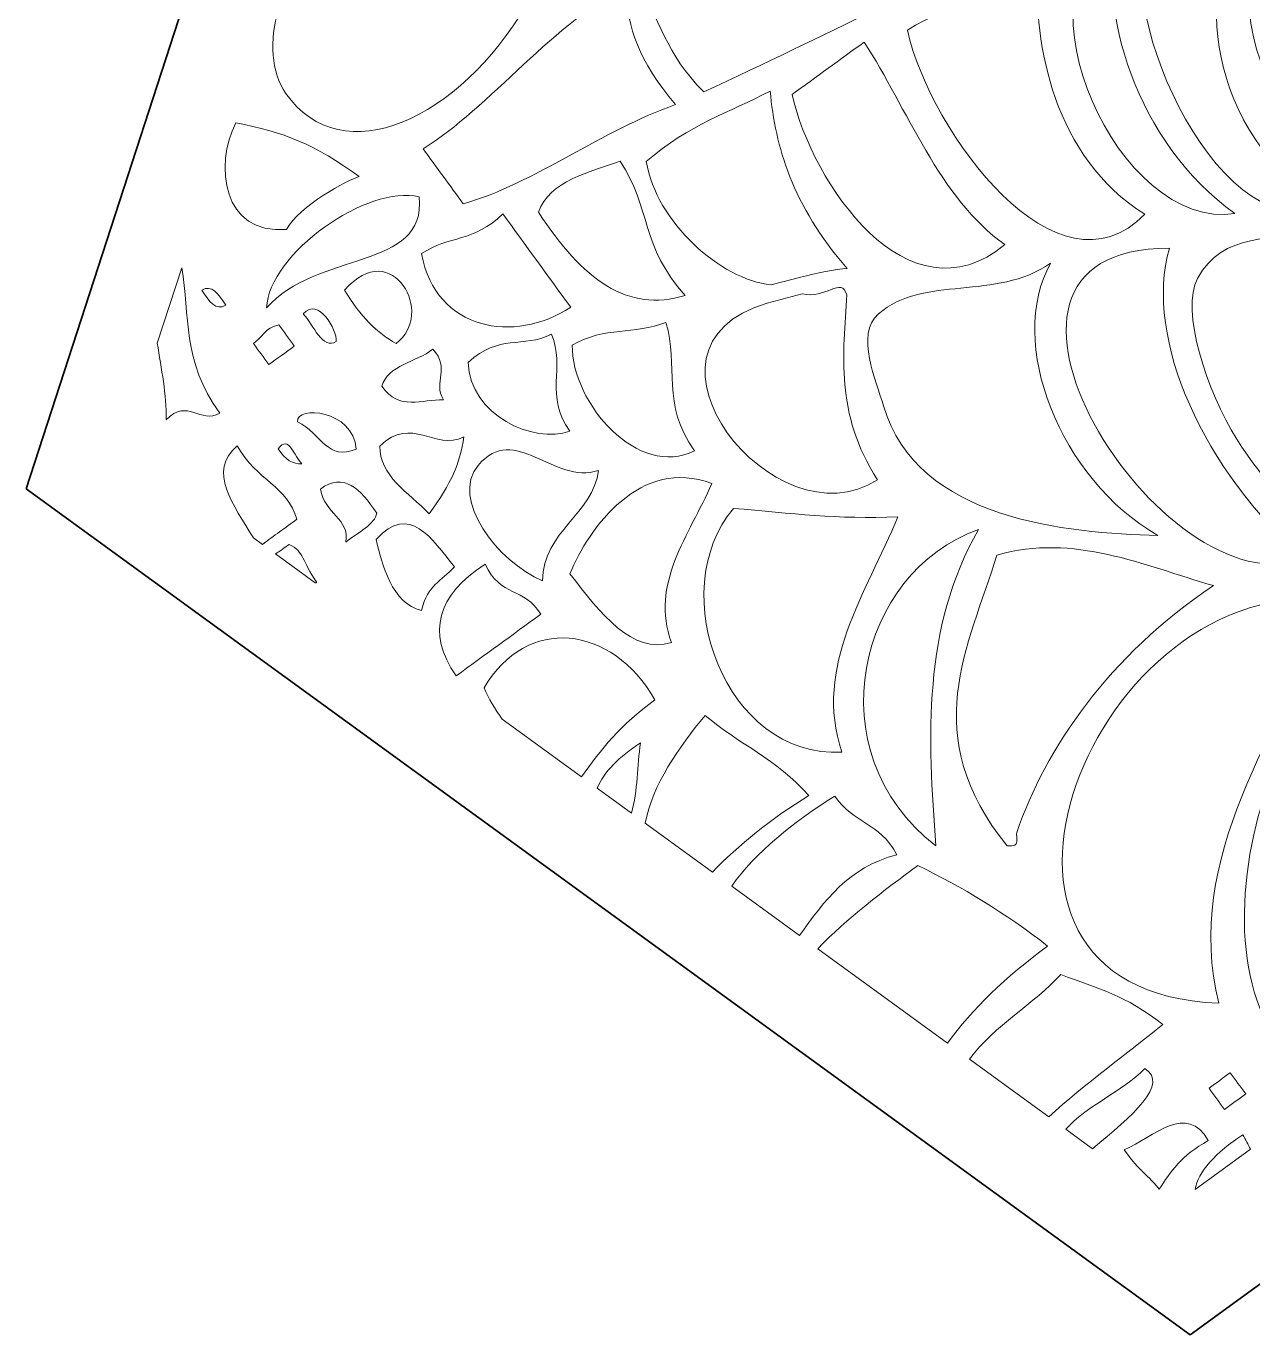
# Model space of a CAD drawing. Header units: millimetres. Extents: x -210 to 134, y -139 to 86.
# Drawn here: x 45.76 to 71.32, y -35.07 to -7.81 of the extents above; entities that cross this region are included whole.
import ezdxf

# ---------------------------------------------------------------- set-up
doc = ezdxf.new("R2010")
doc.units = ezdxf.units.MM
doc.header["$MEASUREMENT"] = 0
doc.layers.add('Side 2 Detail', color=7, linetype='Continuous')
doc.layers.add('Side 2 Outline', color=7, linetype='Continuous')

msp = doc.modelspace()

# ---------------------------------------------------------------- linework, layer by layer
at = {"layer": 'Side 2 Detail', "color": 250, "lineweight": 9}
for points, knots in [([(58.4334, -6.7567), (58.9967, -7.7152), (59.0618, -8.3656), (59.8811, -9.178), (59.8811, -9.178), (62.4711, -7.9708), (64.4234, -6.9545), (67.0062, -5.7949), (67.0062, -5.7949), (65.6788, -4.9067), (64.5357, -4.0019), (64.0989, -2.0998), (64.0989, -2.0998), (62.2313, -3.9192), (60.2473, -5.254), (58.4334, -6.7567)], [0, 0, 0, 0, 0.2, 0.2, 0.2, 0.2, 0.4, 0.4, 0.4, 0.4, 0.6, 0.6, 0.6, 0.6, 1, 1, 1, 1]), ([(73.3521, -4.1445), (68.4266, -6.1022), (73.1209, -13.9597), (76.9081, -10.6214), (76.9081, -10.6214), (74.1717, -9.7071), (72.5662, -6.3923), (73.3521, -4.1445)], [0, 0, 0, 0, 0.3333333, 0.3333333, 0.3333333, 0.3333333, 1, 1, 1, 1]), ([(71.0339, -5.2092), (70.2973, -5.46), (69.6262, -5.3325), (69.2407, -5.8307), (69.2407, -5.8307), (68.2661, -7.0895), (70.4789, -12.4026), (72.7619, -11.6074), (72.7619, -11.6074), (70.0538, -9.5851), (70.3314, -6.7912), (71.0339, -5.2092)], [0, 0, 0, 0, 0.25, 0.25, 0.25, 0.25, 0.5, 0.5, 0.5, 0.5, 1, 1, 1, 1]), ([(70.9467, -11.7108), (68.8907, -10.248), (68.0359, -7.4044), (68.5234, -5.7735), (68.5234, -5.7735), (66.2145, -7.0461), (68.5472, -12.1042), (70.9467, -11.7108)], [0, 0, 0, 0, 0.3333333, 0.3333333, 0.3333333, 0.3333333, 1, 1, 1, 1]), ([(51.1619, -9.2034), (52.3497, -10.8922), (54.7906, -9.7374), (56.1793, -7.3727), (56.1793, -7.3727), (54.6931, -8.2326), (52.7163, -6.3399), (51.7496, -6.4805), (51.7496, -6.4805), (51.4426, -6.5252), (51.2707, -6.8794), (51.1288, -7.1736), (51.1288, -7.1736), (51.093, -7.2762), (51.054, -7.3769), (51.0113, -7.4768), (51.0113, -7.4768), (50.8212, -8.0824), (50.8684, -8.7852), (51.1619, -9.2034)], [0, 0, 0, 0, 0.1666667, 0.1666667, 0.1666667, 0.1666667, 0.3333333, 0.3333333, 0.3333333, 0.3333333, 0.5, 0.5, 0.5, 0.5, 0.6666667, 0.6666667, 0.6666667, 0.6666667, 1, 1, 1, 1]), ([(64.1206, -7.8916), (64.6146, -10.0599), (67.2632, -13.6042), (69.0671, -11.7259), (69.0671, -11.7259), (67.1719, -10.5457), (66.7502, -8.1796), (66.8288, -6.5997), (66.8288, -6.5997), (65.919, -7.0688), (65.0432, -7.3341), (64.1206, -7.8916)], [0, 0, 0, 0, 0.25, 0.25, 0.25, 0.25, 0.5, 0.5, 0.5, 0.5, 1, 1, 1, 1]), ([(58.2322, -7.0378), (56.8849, -7.5953), (55.359, -9.559), (54.0296, -10.361), (54.0296, -10.361), (54.3076, -10.7441), (54.586, -11.1272), (54.864, -11.5103), (54.864, -11.5103), (56.3664, -11.0797), (57.773, -9.9648), (59.2892, -9.4439), (59.2892, -9.4439), (58.5037, -8.511), (58.3132, -7.8585), (58.2322, -7.0378)], [0, 0, 0, 0, 0.2, 0.2, 0.2, 0.2, 0.4, 0.4, 0.4, 0.4, 0.6, 0.6, 0.6, 0.6, 1, 1, 1, 1]), ([(61.7177, -9.2324), (62.1338, -11.0831), (64.1344, -14.0204), (66.1508, -12.3591), (66.1508, -12.3591), (64.7865, -11.3945), (64.1161, -9.5162), (63.2204, -8.141), (63.2204, -8.141), (62.7198, -8.5041), (62.2189, -8.8686), (61.7177, -9.2324)], [0, 0, 0, 0, 0.25, 0.25, 0.25, 0.25, 0.5, 0.5, 0.5, 0.5, 1, 1, 1, 1]), ([(62.8648, -12.8559), (61.7132, -11.5261), (61.3735, -10.3252), (61.2605, -9.1593), (61.2605, -9.1593), (60.4057, -9.6148), (59.5875, -9.8401), (58.6804, -10.6283), (58.6804, -10.6283), (58.8889, -11.8954), (60.2262, -13.0833), (61.2791, -13.1977), (61.2791, -13.1977), (61.2791, -13.1977), (62.385, -12.8863), (62.8648, -12.8559)], [0, 0, 0, 0, 0.2, 0.2, 0.2, 0.2, 0.4, 0.4, 0.4, 0.4, 0.6, 0.6, 0.6, 0.6, 1, 1, 1, 1]), ([(51.1788, -12.0443), (51.443, -11.5516), (52.4655, -11.0052), (52.697, -10.9412), (52.697, -10.9412), (51.7868, -10.2728), (51.1126, -10.011), (50.1256, -9.8208), (50.1256, -9.8208), (49.6705, -10.7076), (49.851, -12.1538), (51.1788, -12.0443)], [0, 0, 0, 0, 0.25, 0.25, 0.25, 0.25, 0.5, 0.5, 0.5, 0.5, 1, 1, 1, 1]), ([(56.4322, -11.6832), (57.3565, -13.0923), (58.2846, -13.7875), (59.4904, -13.4161), (59.4904, -13.4161), (58.5647, -12.4088), (58.7783, -11.5826), (58.1344, -10.6201), (58.1344, -10.6201), (57.5219, -10.8426), (56.6499, -11.0314), (56.4322, -11.6832)], [0, 0, 0, 0, 0.25, 0.25, 0.25, 0.25, 0.5, 0.5, 0.5, 0.5, 1, 1, 1, 1]), ([(53.9486, -11.3656), (52.8744, -11.0948), (50.8125, -12.5486), (50.7667, -13.6773), (50.7667, -13.6773), (51.794, -12.4873), (54.1023, -12.9021), (53.9486, -11.3656)], [0, 0, 0, 0, 0.3333333, 0.3333333, 0.3333333, 0.3333333, 1, 1, 1, 1]), ([(55.6918, -11.7191), (55.0755, -12.3178), (54.5791, -12.1614), (53.9958, -12.5466), (53.9958, -12.5466), (54.2976, -14.1602), (55.9299, -14.4283), (57.1047, -13.6641), (57.1047, -13.6641), (56.6334, -13.0158), (56.1628, -12.3674), (55.6918, -11.7191)], [0, 0, 0, 0, 0.25, 0.25, 0.25, 0.25, 0.5, 0.5, 0.5, 0.5, 1, 1, 1, 1]), ([(52.3894, -13.3079), (52.7201, -13.855), (53.0811, -14.2078), (53.4649, -14.4172), (53.4649, -14.4172), (54.2949, -13.8199), (53.394, -12.1662), (52.3894, -13.3079)], [0, 0, 0, 0, 0.3333333, 0.3333333, 0.3333333, 0.3333333, 1, 1, 1, 1]), ([(72.6896, -12.0649), (71.7326, -12.2696), (70.6987, -12.0925), (70.1681, -13.0633), (70.1681, -13.0633), (69.8081, -13.7241), (70.3566, -15.4129), (70.9853, -16.4099), (70.9853, -16.4099), (72.1132, -18.2014), (74.0128, -19.7275), (75.1766, -19.5773), (75.1766, -19.5773), (72.4505, -17.5461), (72.2135, -14.3208), (72.6896, -12.0649)], [0, 0, 0, 0, 0.2, 0.2, 0.2, 0.2, 0.4, 0.4, 0.4, 0.4, 0.6, 0.6, 0.6, 0.6, 1, 1, 1, 1]), ([(69.5807, -12.4336), (64.5919, -12.4205), (69.4502, -20.0417), (72.3895, -18.9014), (72.3895, -18.9014), (70.3176, -17.092), (69.0357, -14.3208), (69.5807, -12.4336)], [0, 0, 0, 0, 0.3333333, 0.3333333, 0.3333333, 0.3333333, 1, 1, 1, 1]), ([(67.1068, -12.745), (65.9637, -13.5422), (64.4562, -12.9827), (63.5191, -13.8013), (63.5191, -13.8013), (63.0254, -14.2319), (63.474, -15.2055), (63.6242, -15.7188), (63.6242, -15.7188), (64.3208, -18.109), (67.4606, -18.3633), (69.3372, -18.417), (69.3372, -18.417), (67.3028, -17.2478), (66.1708, -14.3856), (67.1068, -12.745)], [0, 0, 0, 0, 0.2, 0.2, 0.2, 0.2, 0.4, 0.4, 0.4, 0.4, 0.6, 0.6, 0.6, 0.6, 1, 1, 1, 1]), ([(61.1981, -13.5808), (58.0541, -14.4813), (61.3635, -18.6478), (63.4974, -17.2581), (63.4974, -17.2581), (62.6034, -15.8649), (62.7915, -14.6432), (62.8562, -13.4023), (62.8562, -13.4023), (62.7539, -13.0165), (62.4015, -13.5112), (61.9312, -13.3823)], [0, 0, 0, 0, 0.25, 0.25, 0.25, 0.25, 0.5, 0.5, 0.5, 0.5, 1, 1, 1, 1]), ([(49.9144, -13.6207), (49.7683, -13.392), (49.6198, -13.1791), (49.4166, -13.3072), (49.4166, -13.3072), (49.5634, -13.536), (49.7118, -13.7482), (49.9144, -13.6207)], [0, 0, 0, 0, 0.3333333, 0.3333333, 0.3333333, 0.3333333, 1, 1, 1, 1]), ([(52.2198, -14.3766), (52.2347, -14.1396), (51.8492, -13.4368), (51.5298, -13.7978), (51.5298, -13.7978), (51.751, -14.0459), (51.9308, -14.5571), (52.2198, -14.3766)], [0, 0, 0, 0, 0.3333333, 0.3333333, 0.3333333, 0.3333333, 1, 1, 1, 1]), ([(50.8139, -14.8582), (50.9907, -14.7301), (51.1681, -14.6012), (51.3448, -14.4731), (51.3448, -14.4731), (51.2373, -14.3256), (51.1305, -14.1782), (51.0234, -14.0307), (51.0234, -14.0307), (50.6727, -14.1341), (50.8177, -14.1678), (50.4928, -14.4166), (50.4928, -14.4166), (50.6, -14.564), (50.7071, -14.7108), (50.8139, -14.8582)], [0, 0, 0, 0, 0.2, 0.2, 0.2, 0.2, 0.4, 0.4, 0.4, 0.4, 0.6, 0.6, 0.6, 0.6, 1, 1, 1, 1]), ([(59.6819, -16.6531), (58.9819, -15.6823), (59.3667, -14.8837), (59.0884, -13.979), (59.0884, -13.979), (58.421, -14.2429), (57.8247, -14.0569), (57.1367, -14.4517), (57.1367, -14.4517), (57.1202, -15.6692), (58.524, -17.2498), (59.6819, -16.6531)], [0, 0, 0, 0, 0.25, 0.25, 0.25, 0.25, 0.5, 0.5, 0.5, 0.5, 1, 1, 1, 1]), ([(48.4885, -14.4097), (48.5742, -14.945), (48.6817, -15.4845), (48.6762, -16.0061), (48.6762, -16.0061), (49.1148, -15.5466), (49.3904, -16.1081), (49.7931, -15.8697)], [0, 0, 0, 0, 0.3333333, 0.3333333, 0.3333333, 0.3333333, 1, 1, 1, 1]), ([(57.0874, -16.2432), (56.5472, -15.5052), (57.002, -14.9251), (56.7026, -14.2264), (56.7026, -14.2264), (56.1083, -14.5227), (55.6095, -14.2161), (54.9673, -14.8121), (54.9673, -14.8121), (55.0131, -15.9221), (56.3199, -16.5146), (57.0874, -16.2432)], [0, 0, 0, 0, 0.25, 0.25, 0.25, 0.25, 0.5, 0.5, 0.5, 0.5, 1, 1, 1, 1]), ([(54.2284, -14.5385), (53.8838, -14.8086), (53.294, -14.8706), (53.1676, -15.3095), (53.1676, -15.3095), (53.5287, -15.8297), (54.011, -15.5817), (54.453, -15.5907), (54.453, -15.5907), (54.2221, -15.2158), (54.6145, -14.9388), (54.2284, -14.5385)], [0, 0, 0, 0, 0.25, 0.25, 0.25, 0.25, 0.5, 0.5, 0.5, 0.5, 1, 1, 1, 1]), ([(51.4079, -16.0475), (51.9146, -16.3065), (52.0438, -16.8812), (52.634, -16.6166), (52.634, -16.6166), (52.5747, -15.796), (51.3817, -15.7071), (51.4079, -16.0475)], [0, 0, 0, 0, 0.3333333, 0.3333333, 0.3333333, 0.3333333, 1, 1, 1, 1]), ([(54.8781, -16.3624), (54.2552, -16.671), (53.8036, -15.9035), (53.1269, -16.5546), (53.1269, -16.5546), (53.1149, -17.1795), (53.7226, -17.5123), (54.1546, -17.9684), (54.1546, -17.9684), (54.6245, -17.3146), (54.7951, -16.9232), (54.8781, -16.3624)], [0, 0, 0, 0, 0.25, 0.25, 0.25, 0.25, 0.5, 0.5, 0.5, 0.5, 1, 1, 1, 1]), ([(55.1754, -16.957), (54.5839, -17.6529), (55.5833, -18.9703), (56.5156, -19.3596), (56.5156, -19.3596), (56.5355, -18.3233), (57.5784, -17.9595), (57.6834, -17.0631), (57.6834, -17.0631), (56.7426, -17.3731), (55.9481, -16.0468), (55.1754, -16.957)], [0, 0, 0, 0, 0.25, 0.25, 0.25, 0.25, 0.5, 0.5, 0.5, 0.5, 1, 1, 1, 1]), ([(51.504, -16.9232), (51.3434, -16.784), (51.2373, -16.3031), (51.0062, -16.6097), (51.0062, -16.6097), (51.1526, -16.8385), (51.3186, -16.9425), (51.504, -16.9232)], [0, 0, 0, 0, 0.3333333, 0.3333333, 0.3333333, 0.3333333, 1, 1, 1, 1]), ([(50.6789, -18.603), (50.9187, -18.4287), (51.1588, -18.2544), (51.3993, -18.0794), (51.3993, -18.0794), (51.2011, -17.3918), (50.569, -17.2753), (50.1542, -16.5525)], [0, 0, 0, 0, 0.3333333, 0.3333333, 0.3333333, 0.3333333, 1, 1, 1, 1]), ([(60.0426, -17.3366), (58.5675, -16.7661), (57.4853, -18.2537), (57.0861, -19.2149), (57.0861, -19.2149), (57.7361, -20.0493), (58.3838, -20.9009), (59.2058, -20.6467), (59.2058, -20.6467), (58.7452, -19.4257), (59.58, -18.4108), (60.0426, -17.3366)], [0, 0, 0, 0, 0.25, 0.25, 0.25, 0.25, 0.5, 0.5, 0.5, 0.5, 1, 1, 1, 1]), ([(53.0618, -17.9519), (52.7252, -17.442), (52.3639, -17.09), (51.8895, -17.4537), (51.8895, -17.4537), (51.9718, -17.9664), (52.5048, -18.0684), (52.419, -18.5541), (52.419, -18.5541), (52.6657, -18.3591), (53.0329, -18.1821), (53.0618, -17.9519)], [0, 0, 0, 0, 0.25, 0.25, 0.25, 0.25, 0.5, 0.5, 0.5, 0.5, 1, 1, 1, 1]), ([(53.0532, -18.4983), (53.1562, -18.9979), (53.3915, -19.8509), (53.9931, -19.977), (53.9931, -19.977), (54.135, -19.434), (54.393, -19.3851), (54.6841, -19.0688), (54.6841, -19.0688), (54.2039, -18.4797), (53.7484, -17.7342), (53.0532, -18.4983)], [0, 0, 0, 0, 0.25, 0.25, 0.25, 0.25, 0.5, 0.5, 0.5, 0.5, 1, 1, 1, 1]), ([(63.9222, -18.0298), (62.6623, -18.0842), (61.7087, -17.9567), (60.4967, -17.8527), (60.4967, -17.8527), (59.036, -19.5801), (60.3306, -23.0734), (62.7553, -22.9294), (62.7553, -22.9294), (62.1541, -21.1393), (63.2707, -19.6207), (63.9222, -18.0298)], [0, 0, 0, 0, 0.25, 0.25, 0.25, 0.25, 0.5, 0.5, 0.5, 0.5, 1, 1, 1, 1]), ([(65.6016, -18.2958), (63.1002, -19.1674), (62.1724, -22.9177), (64.7149, -24.8821), (64.7149, -24.8821), (64.5471, -22.6228), (64.4269, -20.3518), (65.6016, -18.2958)], [0, 0, 0, 0, 0.3333333, 0.3333333, 0.3333333, 0.3333333, 1, 1, 1, 1]), ([(66.4016, -24.6017), (66.9959, -22.8674), (68.3098, -20.9209), (70.5013, -19.4629), (70.5013, -19.4629), (69.0299, -19.0399), (67.5981, -18.3667), (65.9868, -18.8256), (65.9868, -18.8256), (65.3977, -20.7404), (64.3225, -22.578), (66.2011, -24.8828), (66.2011, -24.8828), (66.5091, -24.9186), (66.3654, -24.7084), (66.4016, -24.6017)], [0, 0, 0, 0, 0.2, 0.2, 0.2, 0.2, 0.4, 0.4, 0.4, 0.4, 0.6, 0.6, 0.6, 0.6, 1, 1, 1, 1]), ([(71.758, -28.8143), (74.6385, -26.3235), (73.2319, -23.1547), (76.7104, -20.759), (76.7104, -20.759), (72.4553, -18.4459), (69.9008, -26.0672), (71.758, -28.8143)], [0, 0, 0, 0, 0.3333333, 0.3333333, 0.3333333, 0.3333333, 1, 1, 1, 1]), ([(51.7796, -19.4044), (51.7923, -19.403), (51.8023, -19.3989), (51.8157, -19.3975), (51.8157, -19.3975), (51.4988, -18.9434), (51.5515, -18.7539), (51.238, -18.6024)], [0, 0, 0, 0, 0.3333333, 0.3333333, 0.3333333, 0.3333333, 1, 1, 1, 1]), ([(55.3191, -19.0137), (54.3207, -19.6641), (54.0961, -20.4365), (54.7152, -21.3426), (54.7152, -21.3426), (55.3043, -20.9147), (55.8934, -20.4868), (56.4828, -20.0582), (56.4828, -20.0582), (56.1321, -19.4795), (55.6508, -19.7158), (55.3191, -19.0137)], [0, 0, 0, 0, 0.25, 0.25, 0.25, 0.25, 0.5, 0.5, 0.5, 0.5, 1, 1, 1, 1]), ([(73.0317, -19.7854), (68.0635, -19.066), (64.4262, -27.9062), (70.6098, -28.1625), (70.6098, -28.1625), (69.857, -25.1232), (71.8307, -22.5153), (73.0317, -19.7854)], [0, 0, 0, 0, 0.3333333, 0.3333333, 0.3333333, 0.3333333, 1, 1, 1, 1]), ([(57.332, -23.4441), (57.7269, -22.8929), (58.1472, -22.3451), (58.8603, -21.8435), (58.8603, -21.8435), (57.9732, -20.2698), (56.1721, -20.0755), (55.3008, -21.5927)], [0, 0, 0, 0, 0.3333333, 0.3333333, 0.3333333, 0.3333333, 1, 1, 1, 1]), ([(62.0646, -23.8368), (61.38, -23.0548), (60.6159, -22.7723), (59.9038, -22.1646), (59.9038, -22.1646), (59.3643, -22.8302), (58.7993, -23.6143), (58.6587, -24.4101)], [0, 0, 0, 0, 0.3333333, 0.3333333, 0.3333333, 0.3333333, 1, 1, 1, 1]), ([(63.9032, -25.0667), (63.5184, -24.368), (63.0116, -24.4377), (62.6106, -23.8451), (62.6106, -23.8451), (61.7662, -24.366), (60.9394, -25.0343), (60.4602, -25.7206)], [0, 0, 0, 0, 0.3333333, 0.3333333, 0.3333333, 0.3333333, 1, 1, 1, 1]), ([(64.9567, -28.9928), (65.4707, -28.2899), (66.1594, -27.6154), (67.0434, -26.9719), (67.0434, -26.9719), (66.1625, -26.2801), (65.2575, -25.7378), (64.337, -25.2913)], [0, 0, 0, 0, 0.3333333, 0.3333333, 0.3333333, 0.3333333, 1, 1, 1, 1]), ([(67.0672, -30.5286), (67.8255, -29.8375), (68.6971, -29.2057), (69.4446, -28.6042), (69.4446, -28.6042), (68.6575, -27.9813), (68.1028, -27.8621), (67.3156, -27.5637)], [0, 0, 0, 0, 0.3333333, 0.3333333, 0.3333333, 0.3333333, 1, 1, 1, 1]), ([(70.729, -30.3722), (70.8764, -30.2647), (71.0235, -30.1572), (71.1706, -30.0504), (71.1706, -30.0504), (71.0638, -29.903), (70.9567, -29.7562), (70.8496, -29.6087), (70.8496, -29.6087), (70.7028, -29.7162), (70.555, -29.823), (70.4079, -29.9305), (70.4079, -29.9305), (70.5147, -30.0773), (70.6218, -30.2241), (70.729, -30.3722)], [0, 0, 0, 0, 0.2, 0.2, 0.2, 0.2, 0.4, 0.4, 0.4, 0.4, 0.6, 0.6, 0.6, 0.6, 1, 1, 1, 1]), ([(68.6402, -31.2142), (69.0188, -31.7378), (69.0333, -31.6255), (69.3706, -32.0341), (69.3706, -32.0341), (69.5969, -31.6786), (69.8357, -31.3251), (70.391, -31.0226), (70.391, -31.0226), (69.9435, -30.2316), (69.2576, -30.9365), (68.6402, -31.2142)], [0, 0, 0, 0, 0.25, 0.25, 0.25, 0.25, 0.5, 0.5, 0.5, 0.5, 1, 1, 1, 1]), ([(71.2698, -31.2031), (71.222, -31.1039), (71.1724, -31.0033), (71.1141, -30.902), (71.1141, -30.902), (70.5433, -31.2665), (70.1771, -31.6813), (70.1178, -32.041)], [0, 0, 0, 0, 0.3333333, 0.3333333, 0.3333333, 0.3333333, 1, 1, 1, 1])]:
    msp.add_open_spline(points, degree=3, knots=knots, dxfattribs=at)
for points in [[(48.998, -12.8394), (48.998, -12.8394), (48.4885, -14.4097), (48.4885, -14.4097)], [(49.7931, -15.8697), (48.997, -14.7762), (49.174, -13.8357), (48.998, -12.8394)], [(61.9312, -13.3823), (61.9312, -13.3823), (61.1981, -13.5808), (61.1981, -13.5808)], [(50.1542, -16.5525), (49.522, -17.0734), (50.0794, -17.7817), (50.4918, -18.4673)], [(50.4918, -18.4673), (50.4918, -18.4673), (50.6789, -18.603), (50.6789, -18.603)], [(51.238, -18.6024), (51.1515, -18.6706), (51.0506, -18.7367), (50.9545, -18.8035)], [(50.9545, -18.8035), (50.9545, -18.8035), (51.7796, -19.4044), (51.7796, -19.4044)], [(55.3008, -21.5927), (55.3931, -21.8173), (55.5258, -22.0337), (55.6791, -22.2418)], [(55.6791, -22.2418), (55.6791, -22.2418), (57.332, -23.4441), (57.332, -23.4441)], [(58.5623, -22.7344), (58.1099, -23.0259), (57.8002, -23.3401), (57.6559, -23.6797)], [(58.3687, -24.1986), (58.5134, -23.7231), (58.4796, -23.2201), (58.5623, -22.7344)], [(57.6559, -23.6797), (57.6559, -23.6797), (58.3687, -24.1986), (58.3687, -24.1986)], [(60.0592, -25.4292), (60.5797, -24.8876), (61.3235, -24.2833), (62.0646, -23.8368)], [(58.6587, -24.4101), (58.6587, -24.4101), (60.0592, -25.4292), (60.0592, -25.4292)], [(61.8751, -26.75), (62.3908, -26.0286), (62.8855, -25.332), (63.9032, -25.0667)], [(64.337, -25.2913), (63.6496, -25.8054), (62.8439, -26.3993), (62.2561, -27.027)], [(60.4602, -25.7206), (60.4602, -25.7206), (61.8751, -26.75), (61.8751, -26.75)], [(62.2561, -27.027), (62.2561, -27.027), (64.9567, -28.9928), (64.9567, -28.9928)], [(67.3156, -27.5637), (66.7637, -28.1777), (65.9396, -28.6097), (65.4184, -29.329)], [(65.4184, -29.329), (65.4184, -29.329), (67.0672, -30.5286), (67.0672, -30.5286)], [(69.0712, -29.524), (68.6017, -29.9974), (67.8403, -30.3053), (67.4217, -30.787)], [(67.9784, -31.1921), (68.809, -30.5121), (69.5845, -29.8368), (69.0712, -29.524)], [(67.4217, -30.787), (67.4217, -30.787), (67.9784, -31.1921), (67.9784, -31.1921)], [(70.1178, -32.041), (70.1178, -32.041), (71.2698, -31.2031), (71.2698, -31.2031)]]:
    msp.add_open_spline(points, degree=3, dxfattribs=at)
at = {"layer": 'Side 2 Outline', "color": 250, "lineweight": 35}
for points in [[(55.0225, 11.0754), (55.0225, 11.0754), (45.7565, -17.4431), (45.7565, -17.4431)], [(70.0155, -35.0682), (70.0155, -35.0682), (45.7565, -17.4431), (45.7565, -17.4431)], [(70.0155, -35.0682), (70.0155, -35.0682), (94.2745, -17.4431), (94.2745, -17.4431)]]:
    msp.add_open_spline(points, degree=3, dxfattribs=at)

doc.saveas('drawing.dxf')
